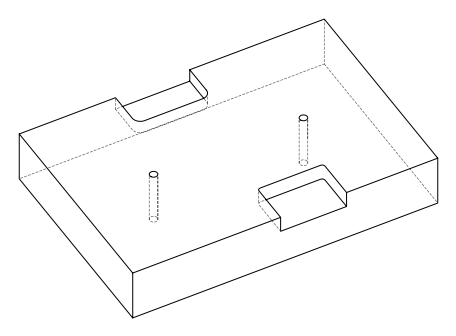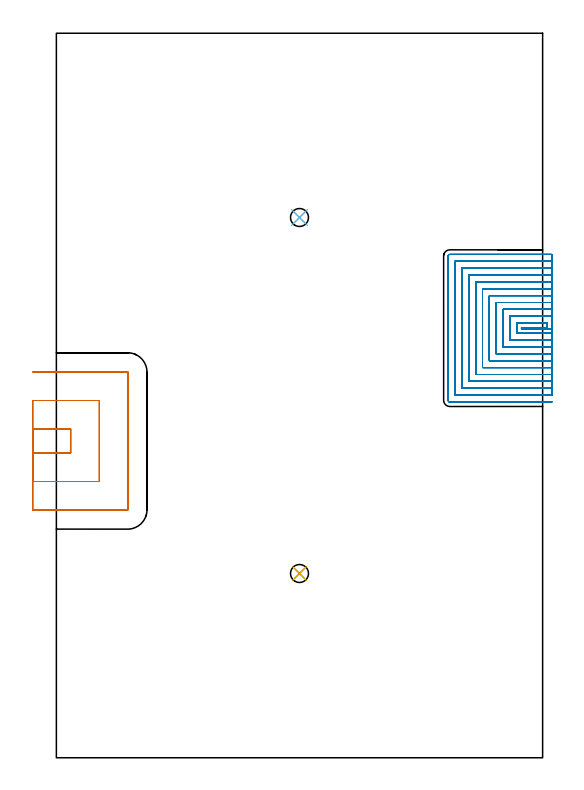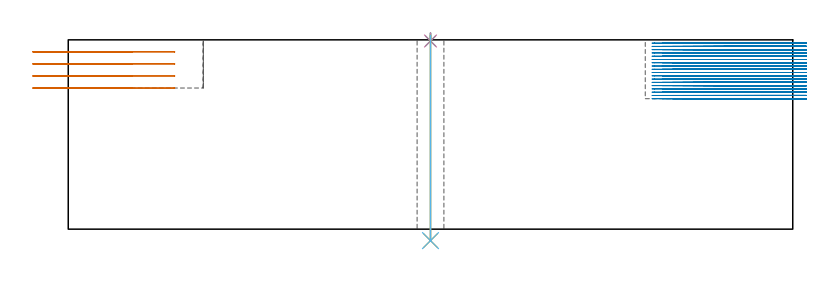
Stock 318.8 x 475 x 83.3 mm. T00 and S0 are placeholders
(PLAN: 6 operations, 3 tool changes, 103.5 min)
(1 MILL_SLOT | SLOT_PARTIAL_RECTANGULAR | UGT0201_107 | Follow Part, ap 6.25, ae 75% | 5.23 min | 144132 mm3)
(2 MILL_SLOT_1 | SLOT_PARTIAL_RECTANGULAR_1 | NXT0201_008 | Follow Part, ap 1.5, ae 75% | 97.44 min | 172490 mm3)
(3 SPOT_DRILL | STEP1HOLE | NXT0321_9005460120000 | 0.03 min | 14 mm3)
(4 SPOT_DRILL_1 | STEP1HOLE_1 | NXT0321_9005460120000 | 0.03 min | 8 mm3)
(5 DRILL_THROUGH_HOLE_INTO_CENTER | STEP1HOLE | UGT0301_228 | 0.36 min | 9084 mm3)
(6 DRILL_THROUGH_HOLE_INTO_CENTER_1 | STEP1HOLE_1 | UGT0301_228 | 0.36 min | 9055 mm3)
(TOOL UGT0201_107 | End Mill 25 mm | D25 FL25 Z2)
(TOOL NXT0201_008 | ENDMILL 6mm [2P460-0600-NA 1630] | D6 FL26 Z6)
(TOOL NXT0321_9005460120000 | NC Spot Drill, 142deg, 12mm, Carbide, Uncoated | D12 PA142 FL30 Z2)
(TOOL UGT0301_228 | Twist Drill 11.8 mm | D11.8 PA118 FL93 Z2)
(OP 1 MILL_SLOT)
G17 G21 G94 G90
T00 M6
G54
G17 G0 G90 X-15.5 Y199.9 S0 M3
G43 Z93.3 H0
Z78.
G94 G1 X-12.5 F250.
X9.4 F500.
Y215.5
X-12.5
X-15.5 F250.
Y181.15
X-12.5
X28.15 F500.
Y234.25
X-12.5
X-15.5 F250.
Y162.4
X-12.5
X46.7 F500.
G3 X46.9 Y162.6 R0.2
G1 Y252.8
G3 X46.7 Y253. R0.2
G1 X-12.5
X-15.5 F250.
G0 Y199.9 Z72.7
G1 X-12.5
X9.4 F500.
Y215.5
X-12.5
X-15.5 F250.
Y181.15
X-12.5
X28.15 F500.
Y234.25
X-12.5
X-15.5 F250.
Y162.4
X-12.5
X46.7 F500.
G3 X46.9 Y162.6 R0.2
G1 Y252.8
G3 X46.7 Y253. R0.2
G1 X-12.5
X-15.5 F250.
G0 Y199.9 Z67.4
G1 X-12.5
X9.4 F500.
Y215.5
X-12.5
X-15.5 F250.
Y181.15
X-12.5
X28.15 F500.
Y234.25
X-12.5
X-15.5 F250.
Y162.4
X-12.5
X46.7 F500.
G3 X46.9 Y162.6 R0.2
G1 Y252.8
G3 X46.7 Y253. R0.2
G1 X-12.5
X-15.5 F250.
G0 Y199.9 Z62.1
G1 X-12.5
X9.4 F500.
Y215.5
X-12.5
X-15.5 F250.
Y181.15
X-12.5
X28.15 F500.
Y234.25
X-12.5
X-15.5 F250.
Y162.4
X-12.5
X46.7 F500.
G3 X46.9 Y162.6 R0.2
G1 Y252.8
G3 X46.7 Y253. R0.2
G1 X-12.5
X-15.5 F250.
G0 Z93.3
M5
M2
(OP 2 MILL_SLOT_1)
G17 G21 G94 G90
T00 M6
G54
G17 G0 G90 X324.8 Y281.3 S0 M3
G43 Z93.3 H1
Z81.861
G94 G1 X321.8 F250.
X304.9 F500.
Y282.
X321.8
Y285.
X301.9
Y278.3
X321.8
X324.8 F250.
Y289.5
X321.8
X297.4 F500.
Y273.8
X321.8
X324.8 F250.
Y294.
X321.8
X292.9 F500.
Y269.3
X321.8
X324.8 F250.
Y298.5
X321.8
X288.4 F500.
Y264.8
X321.8
X324.8 F250.
Y303.
X321.8
X283.9 F500.
Y260.3
X321.8
X324.8 F250.
Y307.5
X321.8
X279.4 F500.
Y255.8
X321.8
X324.8 F250.
Y312.
X321.8
X274.9 F500.
Y251.3
X321.8
X324.8 F250.
Y316.5
X321.8
X270.4 F500.
Y246.8
X321.8
X324.8 F250.
Y321.
X321.8
X265.9 F500.
Y242.3
X321.8
X324.8 F250.
Y325.5
X321.8
X261.4 F500.
Y237.8
X321.8
X324.8 F250.
Y330.
X321.8
X257.9 F500.
G3 X256.9 Y329. R1.
G1 Y234.3
G3 X257.9 Y233.3 R1.
G1 X321.8
X324.8 F250.
G0 Y281.3 Z80.422
G1 X321.8
X304.9 F500.
Y282.
X321.8
Y285.
X301.9
Y278.3
X321.8
X324.8 F250.
Y289.5
X321.8
X297.4 F500.
Y273.8
X321.8
X324.8 F250.
Y294.
X321.8
X292.9 F500.
Y269.3
X321.8
X324.8 F250.
Y298.5
X321.8
X288.4 F500.
Y264.8
X321.8
X324.8 F250.
Y303.
X321.8
X283.9 F500.
Y260.3
X321.8
X324.8 F250.
Y307.5
X321.8
X279.4 F500.
Y255.8
X321.8
X324.8 F250.
Y312.
X321.8
X274.9 F500.
Y251.3
X321.8
X324.8 F250.
Y316.5
X321.8
X270.4 F500.
Y246.8
X321.8
X324.8 F250.
Y321.
X321.8
X265.9 F500.
Y242.3
X321.8
X324.8 F250.
Y325.5
X321.8
X261.4 F500.
Y237.8
X321.8
X324.8 F250.
Y330.
X321.8
X257.9 F500.
G3 X256.9 Y329. R1.
G1 Y234.3
G3 X257.9 Y233.3 R1.
G1 X321.8
X324.8 F250.
G0 Y281.3 Z78.983
G1 X321.8
X304.9 F500.
Y282.
X321.8
Y285.
X301.9
Y278.3
X321.8
X324.8 F250.
Y289.5
X321.8
X297.4 F500.
Y273.8
X321.8
X324.8 F250.
Y294.
X321.8
X292.9 F500.
Y269.3
X321.8
X324.8 F250.
Y298.5
X321.8
X288.4 F500.
Y264.8
X321.8
X324.8 F250.
Y303.
X321.8
X283.9 F500.
Y260.3
X321.8
X324.8 F250.
Y307.5
X321.8
X279.4 F500.
Y255.8
X321.8
X324.8 F250.
Y312.
X321.8
X274.9 F500.
Y251.3
X321.8
X324.8 F250.
Y316.5
X321.8
X270.4 F500.
Y246.8
X321.8
X324.8 F250.
Y321.
X321.8
X265.9 F500.
Y242.3
X321.8
X324.8 F250.
Y325.5
X321.8
X261.4 F500.
Y237.8
X321.8
X324.8 F250.
Y330.
X321.8
X257.9 F500.
G3 X256.9 Y329. R1.
G1 Y234.3
G3 X257.9 Y233.3 R1.
G1 X321.8
X324.8 F250.
G0 Y281.3 Z77.544
G1 X321.8
X304.9 F500.
Y282.
X321.8
Y285.
X301.9
Y278.3
X321.8
X324.8 F250.
Y289.5
X321.8
X297.4 F500.
Y273.8
X321.8
X324.8 F250.
Y294.
X321.8
X292.9 F500.
Y269.3
X321.8
X324.8 F250.
Y298.5
X321.8
X288.4 F500.
Y264.8
X321.8
X324.8 F250.
Y303.
X321.8
X283.9 F500.
Y260.3
X321.8
X324.8 F250.
Y307.5
X321.8
X279.4 F500.
Y255.8
X321.8
X324.8 F250.
Y312.
X321.8
X274.9 F500.
Y251.3
X321.8
X324.8 F250.
Y316.5
X321.8
X270.4 F500.
Y246.8
X321.8
X324.8 F250.
Y321.
X321.8
X265.9 F500.
Y242.3
X321.8
X324.8 F250.
Y325.5
X321.8
X261.4 F500.
Y237.8
X321.8
X324.8 F250.
Y330.
X321.8
X257.9 F500.
G3 X256.9 Y329. R1.
G1 Y234.3
G3 X257.9 Y233.3 R1.
G1 X321.8
X324.8 F250.
G0 Y281.3 Z76.105
G1 X321.8
X304.9 F500.
Y282.
X321.8
Y285.
X301.9
Y278.3
X321.8
X324.8 F250.
Y289.5
X321.8
X297.4 F500.
Y273.8
X321.8
X324.8 F250.
Y294.
X321.8
X292.9 F500.
Y269.3
X321.8
X324.8 F250.
Y298.5
X321.8
X288.4 F500.
Y264.8
X321.8
X324.8 F250.
Y303.
X321.8
X283.9 F500.
Y260.3
X321.8
X324.8 F250.
Y307.5
X321.8
X279.4 F500.
Y255.8
X321.8
X324.8 F250.
Y312.
X321.8
X274.9 F500.
Y251.3
X321.8
X324.8 F250.
Y316.5
X321.8
X270.4 F500.
Y246.8
X321.8
X324.8 F250.
Y321.
X321.8
X265.9 F500.
Y242.3
X321.8
X324.8 F250.
Y325.5
X321.8
X261.4 F500.
Y237.8
X321.8
X324.8 F250.
Y330.
X321.8
X257.9 F500.
G3 X256.9 Y329. R1.
G1 Y234.3
G3 X257.9 Y233.3 R1.
G1 X321.8
X324.8 F250.
G0 Y281.3 Z74.667
G1 X321.8
X304.9 F500.
Y282.
X321.8
Y285.
X301.9
Y278.3
X321.8
X324.8 F250.
Y289.5
X321.8
X297.4 F500.
Y273.8
X321.8
X324.8 F250.
Y294.
X321.8
X292.9 F500.
Y269.3
X321.8
X324.8 F250.
Y298.5
X321.8
X288.4 F500.
Y264.8
X321.8
X324.8 F250.
Y303.
X321.8
X283.9 F500.
Y260.3
X321.8
X324.8 F250.
Y307.5
X321.8
X279.4 F500.
Y255.8
X321.8
X324.8 F250.
Y312.
X321.8
X274.9 F500.
Y251.3
X321.8
X324.8 F250.
Y316.5
X321.8
X270.4 F500.
Y246.8
X321.8
X324.8 F250.
Y321.
X321.8
X265.9 F500.
Y242.3
X321.8
X324.8 F250.
Y325.5
X321.8
X261.4 F500.
Y237.8
X321.8
X324.8 F250.
Y330.
X321.8
X257.9 F500.
G3 X256.9 Y329. R1.
G1 Y234.3
G3 X257.9 Y233.3 R1.
G1 X321.8
X324.8 F250.
G0 Y281.3 Z73.228
G1 X321.8
X304.9 F500.
Y282.
X321.8
Y285.
X301.9
Y278.3
X321.8
X324.8 F250.
Y289.5
X321.8
X297.4 F500.
Y273.8
X321.8
X324.8 F250.
Y294.
X321.8
X292.9 F500.
Y269.3
X321.8
X324.8 F250.
Y298.5
X321.8
X288.4 F500.
Y264.8
X321.8
X324.8 F250.
Y303.
X321.8
X283.9 F500.
Y260.3
X321.8
X324.8 F250.
Y307.5
X321.8
X279.4 F500.
Y255.8
X321.8
X324.8 F250.
Y312.
X321.8
X274.9 F500.
Y251.3
X321.8
X324.8 F250.
Y316.5
X321.8
X270.4 F500.
Y246.8
X321.8
X324.8 F250.
Y321.
X321.8
X265.9 F500.
Y242.3
X321.8
X324.8 F250.
Y325.5
X321.8
X261.4 F500.
Y237.8
X321.8
X324.8 F250.
Y330.
X321.8
X257.9 F500.
G3 X256.9 Y329. R1.
G1 Y234.3
G3 X257.9 Y233.3 R1.
G1 X321.8
X324.8 F250.
G0 Y281.3 Z71.789
G1 X321.8
X304.9 F500.
Y282.
X321.8
Y285.
X301.9
Y278.3
X321.8
X324.8 F250.
Y289.5
X321.8
X297.4 F500.
Y273.8
X321.8
X324.8 F250.
Y294.
X321.8
X292.9 F500.
Y269.3
X321.8
X324.8 F250.
Y298.5
X321.8
X288.4 F500.
Y264.8
X321.8
X324.8 F250.
Y303.
X321.8
X283.9 F500.
Y260.3
X321.8
X324.8 F250.
Y307.5
X321.8
X279.4 F500.
Y255.8
X321.8
X324.8 F250.
Y312.
X321.8
X274.9 F500.
Y251.3
X321.8
X324.8 F250.
Y316.5
X321.8
X270.4 F500.
Y246.8
X321.8
X324.8 F250.
Y321.
X321.8
X265.9 F500.
Y242.3
X321.8
X324.8 F250.
Y325.5
X321.8
X261.4 F500.
Y237.8
X321.8
X324.8 F250.
Y330.
X321.8
X257.9 F500.
G3 X256.9 Y329. R1.
G1 Y234.3
G3 X257.9 Y233.3 R1.
G1 X321.8
X324.8 F250.
G0 Y281.3 Z70.35
G1 X321.8
X304.9 F500.
Y282.
X321.8
Y285.
X301.9
Y278.3
X321.8
X324.8 F250.
Y289.5
X321.8
X297.4 F500.
Y273.8
X321.8
X324.8 F250.
Y294.
X321.8
X292.9 F500.
Y269.3
X321.8
X324.8 F250.
Y298.5
X321.8
X288.4 F500.
Y264.8
X321.8
X324.8 F250.
Y303.
X321.8
X283.9 F500.
Y260.3
X321.8
X324.8 F250.
Y307.5
X321.8
X279.4 F500.
Y255.8
X321.8
X324.8 F250.
Y312.
X321.8
X274.9 F500.
Y251.3
X321.8
X324.8 F250.
Y316.5
X321.8
X270.4 F500.
Y246.8
X321.8
X324.8 F250.
Y321.
X321.8
X265.9 F500.
Y242.3
X321.8
X324.8 F250.
Y325.5
X321.8
X261.4 F500.
Y237.8
X321.8
X324.8 F250.
Y330.
X321.8
X257.9 F500.
G3 X256.9 Y329. R1.
G1 Y234.3
G3 X257.9 Y233.3 R1.
G1 X321.8
X324.8 F250.
G0 Y281.3 Z68.911
G1 X321.8
X304.9 F500.
Y282.
X321.8
Y285.
X301.9
Y278.3
X321.8
X324.8 F250.
Y289.5
X321.8
X297.4 F500.
Y273.8
X321.8
X324.8 F250.
Y294.
X321.8
X292.9 F500.
Y269.3
X321.8
X324.8 F250.
Y298.5
X321.8
X288.4 F500.
Y264.8
X321.8
X324.8 F250.
Y303.
X321.8
X283.9 F500.
Y260.3
X321.8
X324.8 F250.
Y307.5
X321.8
X279.4 F500.
Y255.8
X321.8
X324.8 F250.
Y312.
X321.8
X274.9 F500.
Y251.3
X321.8
X324.8 F250.
Y316.5
X321.8
X270.4 F500.
Y246.8
X321.8
X324.8 F250.
Y321.
X321.8
X265.9 F500.
Y242.3
X321.8
X324.8 F250.
Y325.5
X321.8
X261.4 F500.
Y237.8
X321.8
X324.8 F250.
Y330.
X321.8
X257.9 F500.
G3 X256.9 Y329. R1.
G1 Y234.3
G3 X257.9 Y233.3 R1.
G1 X321.8
X324.8 F250.
G0 Y281.3 Z67.472
G1 X321.8
X304.9 F500.
Y282.
X321.8
Y285.
X301.9
Y278.3
X321.8
X324.8 F250.
Y289.5
X321.8
X297.4 F500.
Y273.8
X321.8
X324.8 F250.
Y294.
X321.8
X292.9 F500.
Y269.3
X321.8
X324.8 F250.
Y298.5
X321.8
X288.4 F500.
Y264.8
X321.8
X324.8 F250.
Y303.
X321.8
X283.9 F500.
Y260.3
X321.8
X324.8 F250.
Y307.5
X321.8
X279.4 F500.
Y255.8
X321.8
X324.8 F250.
Y312.
X321.8
X274.9 F500.
Y251.3
X321.8
X324.8 F250.
Y316.5
X321.8
X270.4 F500.
Y246.8
X321.8
X324.8 F250.
Y321.
X321.8
X265.9 F500.
Y242.3
X321.8
X324.8 F250.
Y325.5
X321.8
X261.4 F500.
Y237.8
X321.8
X324.8 F250.
Y330.
X321.8
X257.9 F500.
G3 X256.9 Y329. R1.
G1 Y234.3
G3 X257.9 Y233.3 R1.
G1 X321.8
X324.8 F250.
G0 Y281.3 Z66.033
G1 X321.8
X304.9 F500.
Y282.
X321.8
Y285.
X301.9
Y278.3
X321.8
X324.8 F250.
Y289.5
X321.8
X297.4 F500.
Y273.8
X321.8
X324.8 F250.
Y294.
X321.8
X292.9 F500.
Y269.3
X321.8
X324.8 F250.
Y298.5
X321.8
X288.4 F500.
Y264.8
X321.8
X324.8 F250.
Y303.
X321.8
X283.9 F500.
Y260.3
X321.8
X324.8 F250.
Y307.5
X321.8
X279.4 F500.
Y255.8
X321.8
X324.8 F250.
Y312.
X321.8
X274.9 F500.
Y251.3
X321.8
X324.8 F250.
Y316.5
X321.8
X270.4 F500.
Y246.8
X321.8
X324.8 F250.
Y321.
X321.8
X265.9 F500.
Y242.3
X321.8
X324.8 F250.
Y325.5
X321.8
X261.4 F500.
Y237.8
X321.8
X324.8 F250.
Y330.
X321.8
X257.9 F500.
G3 X256.9 Y329. R1.
G1 Y234.3
G3 X257.9 Y233.3 R1.
G1 X321.8
X324.8 F250.
G0 Y281.3 Z64.594
G1 X321.8
X304.9 F500.
Y282.
X321.8
Y285.
X301.9
Y278.3
X321.8
X324.8 F250.
Y289.5
X321.8
X297.4 F500.
Y273.8
X321.8
X324.8 F250.
Y294.
X321.8
X292.9 F500.
Y269.3
X321.8
X324.8 F250.
Y298.5
X321.8
X288.4 F500.
Y264.8
X321.8
X324.8 F250.
Y303.
X321.8
X283.9 F500.
Y260.3
X321.8
X324.8 F250.
Y307.5
X321.8
X279.4 F500.
Y255.8
X321.8
X324.8 F250.
Y312.
X321.8
X274.9 F500.
Y251.3
X321.8
X324.8 F250.
Y316.5
X321.8
X270.4 F500.
Y246.8
X321.8
X324.8 F250.
Y321.
X321.8
X265.9 F500.
Y242.3
X321.8
X324.8 F250.
Y325.5
X321.8
X261.4 F500.
Y237.8
X321.8
X324.8 F250.
Y330.
X321.8
X257.9 F500.
G3 X256.9 Y329. R1.
G1 Y234.3
G3 X257.9 Y233.3 R1.
G1 X321.8
X324.8 F250.
G0 Y281.3 Z63.156
G1 X321.8
X304.9 F500.
Y282.
X321.8
Y285.
X301.9
Y278.3
X321.8
X324.8 F250.
Y289.5
X321.8
X297.4 F500.
Y273.8
X321.8
X324.8 F250.
Y294.
X321.8
X292.9 F500.
Y269.3
X321.8
X324.8 F250.
Y298.5
X321.8
X288.4 F500.
Y264.8
X321.8
X324.8 F250.
Y303.
X321.8
X283.9 F500.
Y260.3
X321.8
X324.8 F250.
Y307.5
X321.8
X279.4 F500.
Y255.8
X321.8
X324.8 F250.
Y312.
X321.8
X274.9 F500.
Y251.3
X321.8
X324.8 F250.
Y316.5
X321.8
X270.4 F500.
Y246.8
X321.8
X324.8 F250.
Y321.
X321.8
X265.9 F500.
Y242.3
X321.8
X324.8 F250.
Y325.5
X321.8
X261.4 F500.
Y237.8
X321.8
X324.8 F250.
Y330.
X321.8
X257.9 F500.
G3 X256.9 Y329. R1.
G1 Y234.3
G3 X257.9 Y233.3 R1.
G1 X321.8
X324.8 F250.
G0 Y281.3 Z61.717
G1 X321.8
X304.9 F500.
Y282.
X321.8
Y285.
X301.9
Y278.3
X321.8
X324.8 F250.
Y289.5
X321.8
X297.4 F500.
Y273.8
X321.8
X324.8 F250.
Y294.
X321.8
X292.9 F500.
Y269.3
X321.8
X324.8 F250.
Y298.5
X321.8
X288.4 F500.
Y264.8
X321.8
X324.8 F250.
Y303.
X321.8
X283.9 F500.
Y260.3
X321.8
X324.8 F250.
Y307.5
X321.8
X279.4 F500.
Y255.8
X321.8
X324.8 F250.
Y312.
X321.8
X274.9 F500.
Y251.3
X321.8
X324.8 F250.
Y316.5
X321.8
X270.4 F500.
Y246.8
X321.8
X324.8 F250.
Y321.
X321.8
X265.9 F500.
Y242.3
X321.8
X324.8 F250.
Y325.5
X321.8
X261.4 F500.
Y237.8
X321.8
X324.8 F250.
Y330.
X321.8
X257.9 F500.
G3 X256.9 Y329. R1.
G1 Y234.3
G3 X257.9 Y233.3 R1.
G1 X321.8
X324.8 F250.
G0 Y281.3 Z60.278
G1 X321.8
X304.9 F500.
Y282.
X321.8
Y285.
X301.9
Y278.3
X321.8
X324.8 F250.
Y289.5
X321.8
X297.4 F500.
Y273.8
X321.8
X324.8 F250.
Y294.
X321.8
X292.9 F500.
Y269.3
X321.8
X324.8 F250.
Y298.5
X321.8
X288.4 F500.
Y264.8
X321.8
X324.8 F250.
Y303.
X321.8
X283.9 F500.
Y260.3
X321.8
X324.8 F250.
Y307.5
X321.8
X279.4 F500.
Y255.8
X321.8
X324.8 F250.
Y312.
X321.8
X274.9 F500.
Y251.3
X321.8
X324.8 F250.
Y316.5
X321.8
X270.4 F500.
Y246.8
X321.8
X324.8 F250.
Y321.
X321.8
X265.9 F500.
Y242.3
X321.8
X324.8 F250.
Y325.5
X321.8
X261.4 F500.
Y237.8
X321.8
X324.8 F250.
Y330.
X321.8
X257.9 F500.
G3 X256.9 Y329. R1.
G1 Y234.3
G3 X257.9 Y233.3 R1.
G1 X321.8
X324.8 F250.
G0 Y281.3 Z58.839
G1 X321.8
X304.9 F500.
Y282.
X321.8
Y285.
X301.9
Y278.3
X321.8
X324.8 F250.
Y289.5
X321.8
X297.4 F500.
Y273.8
X321.8
X324.8 F250.
Y294.
X321.8
X292.9 F500.
Y269.3
X321.8
X324.8 F250.
Y298.5
X321.8
X288.4 F500.
Y264.8
X321.8
X324.8 F250.
Y303.
X321.8
X283.9 F500.
Y260.3
X321.8
X324.8 F250.
Y307.5
X321.8
X279.4 F500.
Y255.8
X321.8
X324.8 F250.
Y312.
X321.8
X274.9 F500.
Y251.3
X321.8
X324.8 F250.
Y316.5
X321.8
X270.4 F500.
Y246.8
X321.8
X324.8 F250.
Y321.
X321.8
X265.9 F500.
Y242.3
X321.8
X324.8 F250.
Y325.5
X321.8
X261.4 F500.
Y237.8
X321.8
X324.8 F250.
Y330.
X321.8
X257.9 F500.
G3 X256.9 Y329. R1.
G1 Y234.3
G3 X257.9 Y233.3 R1.
G1 X321.8
X324.8 F250.
G0 Y281.3 Z57.4
G1 X321.8
X304.9 F500.
Y282.
X321.8
Y285.
X301.9
Y278.3
X321.8
X324.8 F250.
Y289.5
X321.8
X297.4 F500.
Y273.8
X321.8
X324.8 F250.
Y294.
X321.8
X292.9 F500.
Y269.3
X321.8
X324.8 F250.
Y298.5
X321.8
X288.4 F500.
Y264.8
X321.8
X324.8 F250.
Y303.
X321.8
X283.9 F500.
Y260.3
X321.8
X324.8 F250.
Y307.5
X321.8
X279.4 F500.
Y255.8
X321.8
X324.8 F250.
Y312.
X321.8
X274.9 F500.
Y251.3
X321.8
X324.8 F250.
Y316.5
X321.8
X270.4 F500.
Y246.8
X321.8
X324.8 F250.
Y321.
X321.8
X265.9 F500.
Y242.3
X321.8
X324.8 F250.
Y325.5
X321.8
X261.4 F500.
Y237.8
X321.8
X324.8 F250.
Y330.
X321.8
X257.9 F500.
G3 X256.9 Y329. R1.
G1 Y234.3
G3 X257.9 Y233.3 R1.
G1 X321.8
X324.8 F250.
G0 Z93.3
M5
M2
(OP 3 SPOT_DRILL)
G17 G21 G94 G90
T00 M6
G54
G17 G0 G90 X159.4 Y120.8 S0 M3
G43 Z93.3 H0
G94 G81 G98 Z82.792 F250. R86.3
G80
M5
M2
(OP 4 SPOT_DRILL_1)
G17 G21 G94 G90
T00 M6
G54
G17 G0 G90 X159.4 Y354.2 S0 M3
G43 Z93.3 H0
G94 G81 G98 Z82.792 F250. R86.3
G80
M5
M2
(OP 5 DRILL_THROUGH_HOLE_INTO_CENTER)
G17 G21 G94 G90
T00 M6
G54
G17 G0 G90 X159.4 Y120.8 S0 M3
G43 Z93.3 H0
G94 G73 G98 Z-5.045 F250. Q11.043 R85.3
G80
M5
M2
(OP 6 DRILL_THROUGH_HOLE_INTO_CENTER_1)
G17 G21 G94 G90
T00 M6
G54
G17 G0 G90 X159.4 Y354.2 S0 M3
G43 Z93.3 H0
G94 G73 G98 Z-5.045 F250. Q11.043 R85.3
G80
M5
M2
